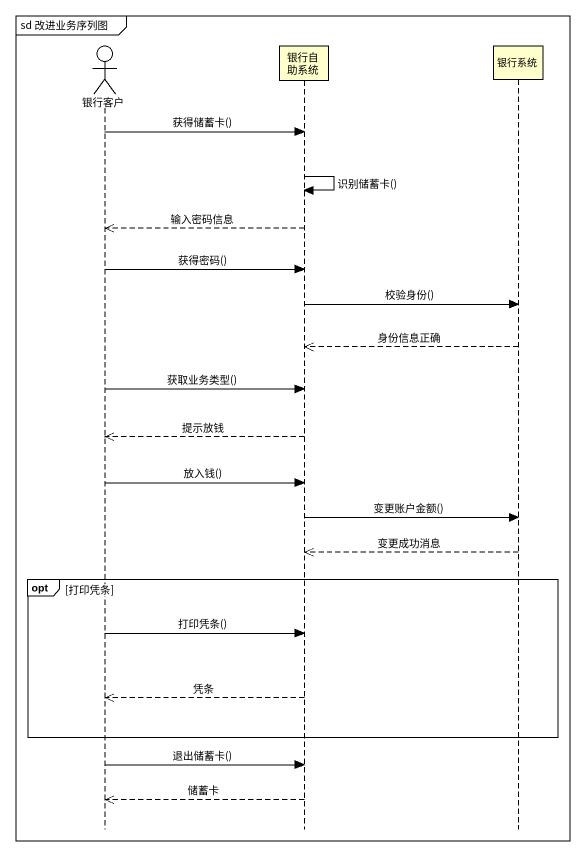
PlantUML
@startuml
mainframe sd 改进业务序列图
hide footbox
actor 银行客户
participant 银行自助系统
participant 银行系统

银行客户 -> 银行自助系统 : 获得储蓄卡()
银行自助系统 -> 银行自助系统 : 识别储蓄卡()
银行自助系统 -->> 银行客户 : 输入密码信息
银行客户 -> 银行自助系统 : 获得密码()
银行自助系统 -> 银行系统 : 校验身份()
银行系统 -->> 银行自助系统 : 身份信息正确
银行客户 -> 银行自助系统 : 获取业务类型()
银行自助系统 -->> 银行客户 : 提示放钱
银行客户 -> 银行自助系统 : 放入钱()
银行自助系统 -> 银行系统 : 变更账户金额()
银行系统 -->> 银行自助系统 : 变更成功消息
opt 打印凭条
  银行客户 -> 银行自助系统 : 打印凭条()
  银行自助系统 -->> 银行客户 : 凭条
end
银行客户 -> 银行自助系统 : 退出储蓄卡()
银行自助系统 -->> 银行客户 : 储蓄卡
@enduml
